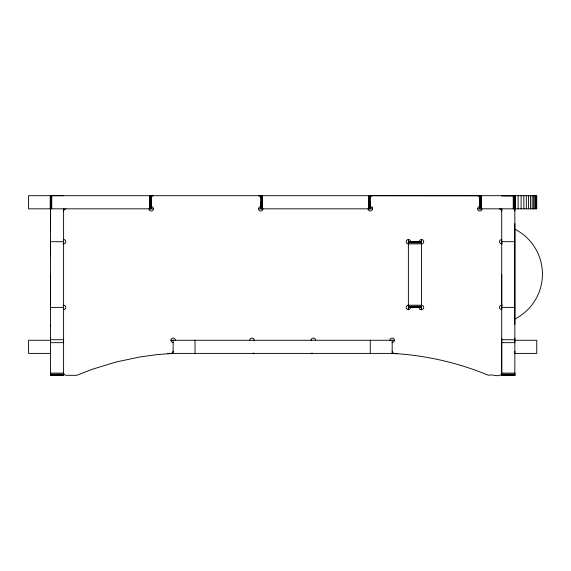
<?xml version="1.0" encoding="UTF-8"?>
<svg xmlns="http://www.w3.org/2000/svg" width="571" height="571" viewBox="0 0 571 571"><rect width="100%" height="100%" fill="white"/><g stroke="black" fill="none" stroke-linecap="round" stroke-linejoin="round"><path stroke-width="0.86" d="M63.595 208.907L63.595 375.311L50.455 375.311L50.455 373.12L63.595 373.12L64.237 374.669L65.786 375.311L76.742 375.311L92.174 369.309L115.92 362.043L140.209 356.896L156.618 354.662L170.936 353.542L172.578 352.799L173.127 351.215M50.455 351.215L50.455 353.406L28.55 353.406L28.55 340.266L50.455 340.266L50.455 375.311M50.455 338.075L50.455 342.657L63.595 342.657L63.595 338.282M50.455 326.027L50.455 324.928M50.455 309.596L50.455 274.751M50.455 255.887L50.455 239.406M50.455 230.734L50.455 208.829M63.595 375.311L63.595 373.12M63.595 244.088L63.595 239.406M63.595 208.829L63.595 211.02L64.237 209.471L65.786 208.829M63.595 195.689L50.455 195.689L50.455 339.752L63.595 339.724M372.463 207.08L372.463 208.829A2.191 2.191 0 0 1 370.272 211.02A2.191 2.191 0 0 1 368.081 208.829M410.578 307.405A2.191 2.191 0 0 1 408.386 309.596L408.386 305.214L421.534 305.214A2.191 2.191 0 0 1 423.725 307.405A2.191 2.191 0 0 1 421.534 309.596L419.778 309.596M419.342 241.69A2.191 2.191 0 0 1 421.534 239.499A2.191 2.191 0 0 1 423.725 241.69A2.191 2.191 0 0 1 421.534 243.881L408.386 243.881L408.386 241.119M421.534 305.292L421.534 309.596A2.191 2.191 0 0 1 419.342 307.405M421.534 243.881L421.534 241.119M501.709 243.881L501.709 239.356M392.177 351.215C392.527 355.191 398.023 353.149 400.435 353.97A293.637 293.637 0 0 1 488.562 375.311C491.995 373.612 500.382 378.445 501.709 373.12L514.849 373.12L514.849 375.311L501.709 375.311L501.709 374.219L514.849 374.219M501.709 373.12L501.709 338.282M501.709 309.732L501.709 274.544M501.709 195.981L514.849 195.981M514.849 351.215L514.849 353.406L536.754 353.406L536.754 340.266L514.849 340.266L514.849 375.311M514.849 338.075L514.849 342.657L501.709 342.657M514.849 324.492L514.849 223.725M514.849 211.02L514.849 208.829L514.849 339.752L501.709 339.724M151.222 197.88L151.865 196.331L153.413 195.689M311.131 353.406L312.223 353.114M149.102 208.829L149.031 208.829A2.191 2.191 0 0 0 151.222 211.02A2.191 2.191 0 0 0 153.413 208.829A2.191 2.191 0 0 0 151.222 206.638M481.917 208.829L481.988 208.829A2.191 2.191 0 0 1 479.804 211.02A2.191 2.191 0 0 1 477.613 208.829A2.191 2.191 0 0 1 479.804 206.638M153.413 208.829L28.55 208.829L28.55 195.689L536.754 195.689L536.754 208.829L477.613 208.829M262.938 208.829A2.191 2.191 0 0 1 260.747 211.02A2.191 2.191 0 0 1 258.556 208.829L372.463 208.829A2.191 2.191 0 0 0 370.272 206.638M50.455 241.69L63.595 241.69M408.386 241.69L421.534 241.69M501.709 241.69L514.849 241.69M408.386 241.983L421.534 241.983M408.386 242.332L421.534 242.332M408.386 242.782L421.534 242.782M408.386 306.313L421.534 306.313M408.386 306.763L421.534 306.763M408.386 307.112L421.534 307.112M50.455 307.405L63.595 307.405M408.386 307.405L421.534 307.405L421.534 239.499M501.709 307.405L514.849 307.405M173.127 342.457A2.191 2.191 0 0 1 170.936 340.266L394.433 340.266M167.367 353.406L397.038 353.406M50.455 374.219L63.595 374.219M50.455 374.669L63.595 374.669M501.709 374.669L514.849 374.669M50.455 375.019L63.595 375.019M501.709 375.019L514.849 375.019M501.709 375.24L514.849 375.24M499.518 208.829L501.067 209.471L501.709 211.02L501.709 208.829L501.709 375.311M258.556 195.689C263.881 197.016 259.048 205.396 260.747 208.829M253.081 353.114L254.174 353.406M501.709 239.57L501.709 239.499A2.191 2.191 0 0 0 499.532 241.976A2.191 2.191 0 0 0 502.273 243.803M63.595 239.57L63.595 239.499A2.191 2.191 0 0 1 65.772 241.976A2.191 2.191 0 0 1 63.031 243.803M63.595 305.214L63.595 309.596A2.191 2.191 0 0 0 65.772 307.119A2.191 2.191 0 0 0 63.031 305.292M536.362 195.689L536.362 208.829M535.712 195.689L535.712 208.829M534.799 195.689L534.799 208.829M533.628 195.689L533.628 208.829M532.186 195.689L532.186 208.829M530.495 195.689L530.495 208.829M528.532 195.689L528.532 208.829M526.319 195.689L526.319 208.829M523.843 195.689L523.843 208.829M521.102 195.689L521.102 208.829M518.104 195.689L518.104 208.829M514.721 195.689L514.721 208.829M514.3 195.689L514.3 208.829M513.793 195.689L513.793 208.829M513.236 195.689L513.236 208.829M481.424 195.689L481.424 208.829M480.896 195.689L480.896 208.829M480.439 195.689L480.439 208.829M480.09 195.689L480.09 208.829M479.868 195.689L479.868 208.829M479.804 208.829C478.12 205.41 482.909 197.074 477.613 195.76L372.463 195.689C367.146 197.016 371.971 205.396 370.272 208.829M421.534 308.283L421.534 309.903M408.386 239.313L408.386 309.903M392.177 340.266L392.177 353.406M370.272 195.689L370.272 197.438M370.272 340.266L370.272 353.406M369.979 195.689L369.979 208.829M369.63 195.689L369.63 208.829M369.18 195.689L369.18 208.829M368.652 195.689L368.652 208.829M262.367 195.689L262.367 208.829M261.839 195.689L261.839 208.829M261.39 195.689L261.39 208.829M261.04 195.689L261.04 208.829M260.747 195.689L260.747 197.438M195.032 340.266L195.032 353.406M173.127 340.266L173.127 353.406M151.222 195.689L151.222 208.829M150.93 195.689L150.93 208.829M150.58 195.689L150.58 208.829M150.123 195.689L150.123 208.829M149.595 195.689L149.595 208.829M51.754 195.689L51.754 208.829M51.226 195.689L51.226 208.829M50.769 195.689L50.769 208.829M50.205 195.689L50.205 208.829M249.791 340.266A2.191 2.191 0 0 1 252.268 338.089A2.191 2.191 0 0 1 254.102 340.83M170.936 340.266A2.191 2.191 0 0 1 173.127 338.075A2.191 2.191 0 0 1 175.318 340.266M311.202 340.83A2.191 2.191 0 0 1 313.036 338.089A2.191 2.191 0 0 1 315.513 340.266M389.986 340.266A2.191 2.191 0 0 1 392.177 338.075A2.191 2.191 0 0 1 394.368 340.266A2.191 2.191 0 0 1 392.177 342.457M408.386 243.881A2.191 2.191 0 0 1 406.195 241.69A2.191 2.191 0 0 1 408.386 239.499A2.191 2.191 0 0 1 410.578 241.69M501.709 309.596A2.191 2.191 0 0 1 499.532 307.119A2.191 2.191 0 0 1 502.273 305.292M258.556 208.829A2.191 2.191 0 0 1 260.747 206.638M408.386 309.596A2.191 2.191 0 0 1 406.195 307.405A2.191 2.191 0 0 1 408.386 305.214M514.956 229.228A50.384 50.384 0 0 1 514.956 318.996M515.078 208.829L515.078 195.689L515.013 208.829"/></g></svg>
